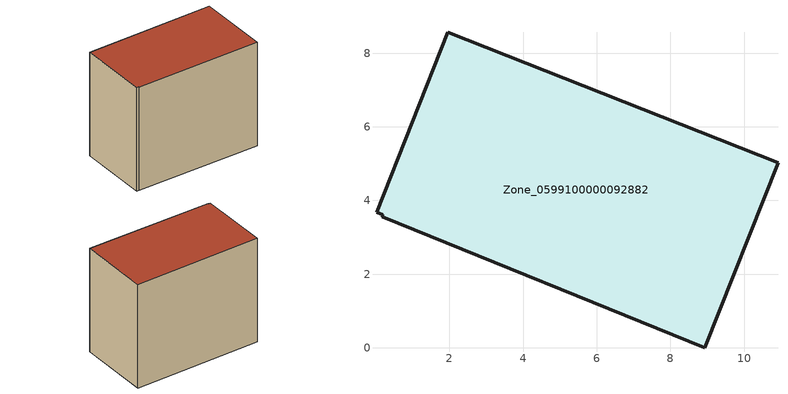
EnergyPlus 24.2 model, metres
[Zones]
Zone_0599100000092882
 floor ground (C_G): 8.93,0 0.17,3.56 0.19,3.61 0.02,3.68 1.95,8.57 10.92,5.03 z0.42
 wall outside (C_F): 8.93,0 10.92,5.03 1.95,8.57 0.02,3.68 0.19,3.61 0.17,3.56 8.93,0 z0.42:8.5
 roof outside (C_R): 0.17,3.56 8.93,0 10.92,5.03 1.95,8.57 0.02,3.68 0.19,3.61 z8.5
[BUILDING]
Pand.0599100000092882: North Axis=0; Terrain=City; Loads Convergence Tolerance Value=0.04; Temperature Convergence Tolerance Value=0.4; Solar Distribution=FullExterior; Maximum Number of Warmup Days=25; Minimum Number of Warmup Days=1
[Site:Location]
Rotterdam.The.Hague.AP_ZH_NLD Design_Conditions: Latitude=51.96; Longitude=4.45; Time Zone=1; Elevation=-4.5
[SITE:GROUNDTEMPERATURE:BUILDINGSURFACE]
18, 18, 18, 18, 18, 18, 18, 18, 18, 18, 18, 18
[MATERIAL] Thermal Absorptance=0.9; Solar Absorptance=0.7; Visible Absorptance=0.7
Name | Roughness | Thickness | Conductivity | Density | Specific Heat
G.TI.1965-1974 | MediumSmooth | 0.15 | 0.882353 | 540 | 1210
F.TI.1965-1974 | Rough | 0.3 | 0.697674 | 1920 | 840
R.TI.1965-1974 | MediumRough | 0.2 | 0.232558 | 1500 | 1000
[CONSTRUCTION]
C_G: G.TI.1965-1974
C_F: F.TI.1965-1974
C_R: R.TI.1965-1974
[ZONE]
Zone_0599100000092882: Type=1; Multiplier=1; Ceiling Height=Autocalculate; Volume=Autocalculate; Floor Area=autocalculate; Part of Total Floor Area=Yes
[ZONEINFILTRATION:DESIGNFLOWRATE]
Infil_Zone_0599100000092882: Zone or ZoneList or Space or SpaceList=Zone_0599100000092882; Schedule=AlwaysOn; Design Flow Rate Calculation Method=Flow/Area; Flow Rate per Floor Area=0.003; Constant Term Coefficient=1; Temperature Term Coefficient=0; Velocity Term Coefficient=0; Velocity Squared Term Coefficient=0
[HVACTEMPLATE:ZONE:IDEALLOADSAIRSYSTEM]
Zone_0599100000092882: Maximum Heating Supply Air Temperature=50; Minimum Cooling Supply Air Temperature=13; Maximum Heating Supply Air Humidity Ratio=0.0156; Minimum Cooling Supply Air Humidity Ratio=0.0077; Heating Limit=NoLimit; Cooling Limit=NoLimit; Dehumidification Control Type=ConstantSensibleHeatRatio; Cooling Sensible Heat Ratio=0.7; Dehumidification Setpoint=60; Humidification Control Type=None; Humidification Setpoint=30; Outdoor Air Method=None; Outdoor Air Flow Rate per Person=0.00944; Outdoor Air Flow Rate per Zone Floor Area=0; Outdoor Air Flow Rate per Zone=0; Demand Controlled Ventilation Type=None; Outdoor Air Economizer Type=NoEconomizer; Heat Recovery Type=None; Sensible Heat Recovery Effectiveness=0.7; Latent Heat Recovery Effectiveness=0.65
[ZONECONTROL:THERMOSTAT]
ThermostatControl_Zone_0599100000092882: Zone or ZoneList=Zone_0599100000092882; Control Type Schedule=DualSetpointControlType; Control 1=Thermostat_Zone_0599100000092882; Temperature Difference Between Cutout And Setpoint=0
[THERMOSTATSETPOINT:DUALSETPOINT]
Thermostat_Zone_0599100000092882: Heating Setpoint Temperature Schedule=HeatingSetpoint_Zone_0599100000092882; Cooling Setpoint Temperature Schedule=CoolingSetpoint_Zone_0599100000092882
[SCHEDULE:COMPACT]
HeatingSetpoint_Zone_0599100000092882: Through: 12/31, For: AllDays, Until: 24:00, 21
CoolingSetpoint_Zone_0599100000092882: Through: 12/31, For: AllDays, Until: 24:00, 24
DualSetpointControlType: Through: 12/31, For: AllDays, Until: 24:00, 4
AlwaysOn: Through: 12/31, For: AllDays, Until: 24:00, 1
